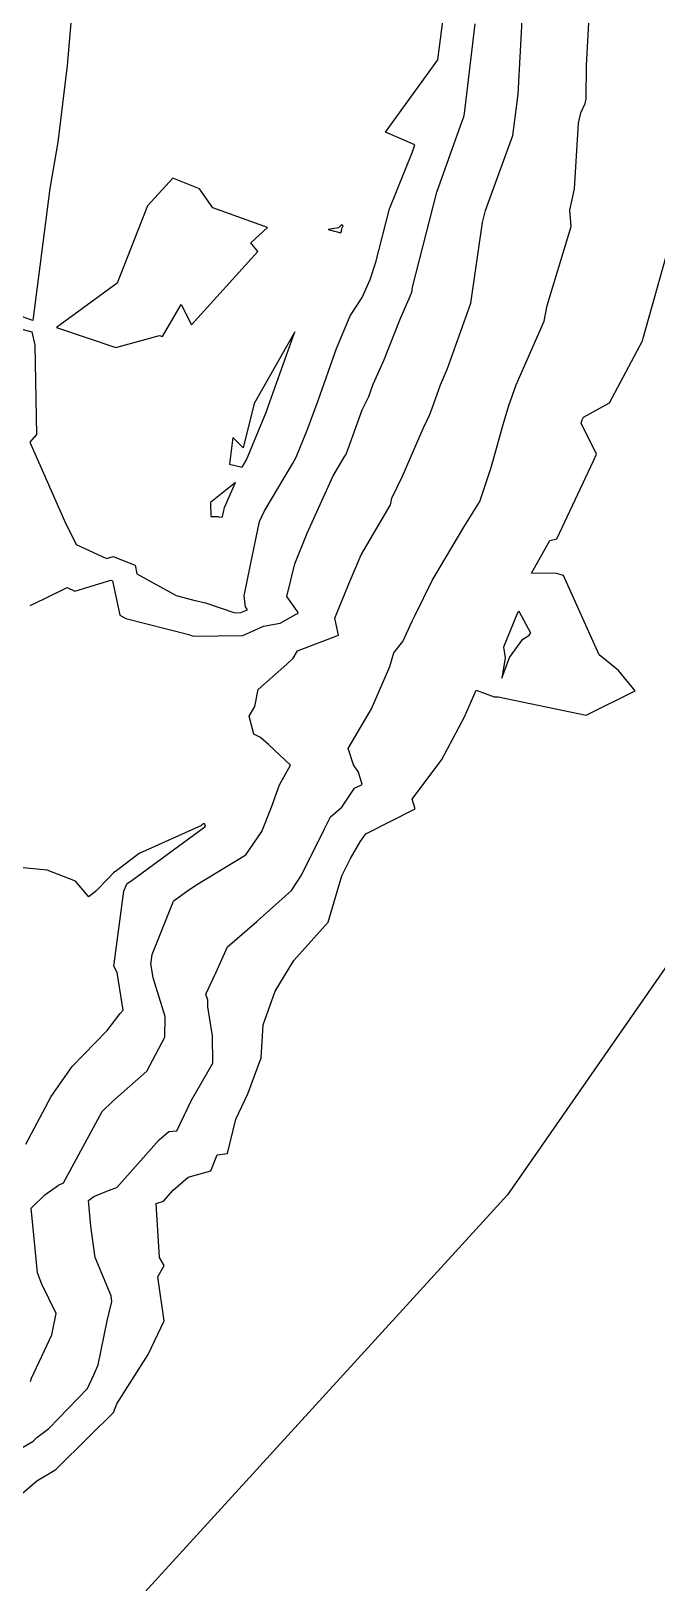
# Model space of a CAD drawing. Header units: metres. Extents: x 517023 to 519141, y 3924953 to 3927827.
# Drawn here: x 517868 to 517943.8, y 3925314.2 to 3925502.1 of the extents above; entities that cross this region are included whole.
import ezdxf

# ---------------------------------------------------------------- set-up
doc = ezdxf.new("R2010")
doc.units = ezdxf.units.M
for name, color, linetype in [('C-TINN-BNDY', 110, 'Continuous'), ('C-TOPO-MAJR', 9, 'Continuous'), ('C-TOPO-MINR', 8, 'Continuous')]:
    doc.layers.add(name, color=color, linetype=linetype)

msp = doc.modelspace()

# ---------------------------------------------------------------- linework, layer by layer
at = {"layer": 'C-TINN-BNDY', "color": 110, "linetype": 'Continuous', "lineweight": -3}
msp.add_polyline3d([(517976.71, 3925747.17, 1022.39), (517951.07, 3925662.25, 1017.79), (517952.27, 3925648.4, 1018.03), (517956.88, 3925614.01, 1018.03), (517957.96, 3925599.34, 1017.98), (517959.48, 3925586.01, 1018.25), (517961.29, 3925561.36, 1018.63), (517973.83, 3925477.76, 1016.95), (517951.59, 3925398.39, 1016.53), (517925.73, 3925361.21, 1016.69), (517859.79, 3925289.01, 1017.15)], dxfattribs=at)
at = {"layer": 'C-TOPO-MAJR', "color": 9, "linetype": 'Continuous', "lineweight": -3, "elevation": 1020}
msp.add_lwpolyline([(517865.35, 3925329.64), (517868.3, 3925331.37), (517868.74, 3925331.83), (517870.2, 3925332.93), (517874.88, 3925337.75), (517875.62, 3925339.42), (517876.18, 3925340.64), (517877.26, 3925345.94), (517877.81, 3925348.3), (517877.72, 3925348.98), (517875.8, 3925353.62), (517875.28, 3925357.4), (517874.98, 3925360.52), (517875.62, 3925360.98), (517877.6, 3925361.8), (517878.43, 3925362.08), (517883.56, 3925367.85), (517884.7, 3925368.86), (517885.69, 3925368.95), (517887.46, 3925372.65), (517890.06, 3925377.15), (517890.02, 3925380.46), (517889.43, 3925383.97), (517889.44, 3925384.77), (517889.21, 3925385.5), (517890.45, 3925388.15), (517891.82, 3925391.23), (517895.35, 3925394.3), (517899.57, 3925398.03), (517900.77, 3925399.88), (517903.54, 3925405.52), (517904.28, 3925406.96), (517905.65, 3925408.14), (517907.21, 3925410.44), (517908.11, 3925410.89), (517907.69, 3925412.37), (517907.07, 3925413.26), (517906.41, 3925415.22), (517909.23, 3925420.05), (517911.47, 3925425.15), (517911.95, 3925426.8), (517913.03, 3925428.19), (517914.16, 3925430.66), (517914.55, 3925431.35), (517916.6, 3925435.56), (517920.56, 3925442.24), (517922.38, 3925445.13), (517923.73, 3925449.23), (517925.2, 3925454.47), (517925.89, 3925456.77), (517926.77, 3925459.24), (517930.17, 3925466.95), (517930.51, 3925468.84), (517933.43, 3925478.4), (517933.27, 3925480.41), (517933.84, 3925482.99), (517934.3, 3925490.91), (517934.6, 3925492.17), (517935.11, 3925493.3), (517935.24, 3925493.88), (517935.28, 3925497.89), (517935.69, 3925505.35)], dxfattribs=at)
at = {"layer": 'C-TOPO-MINR', "color": 8, "linetype": 'Continuous', "lineweight": -3}
for points, elevation in [([(517873.38, 3925509.24), (517872.41, 3925497.9), (517871.28, 3925488.64), (517870.29, 3925483.01), (517868.27, 3925467.03), (517852.73, 3925472.49)], 1026), ([(517867.95, 3925338.62), (517868.11, 3925339), (517870.54, 3925344.27), (517871.06, 3925346.83), (517869.35, 3925350.38), (517868.81, 3925351.75), (517868.38, 3925356.32), (517868.04, 3925359.59), (517869.7, 3925361.22), (517871.37, 3925362.38), (517871.98, 3925362.64), (517876.64, 3925371.3), (517877.93, 3925372.55), (517882.06, 3925376.16), (517884.24, 3925380.3), (517884.26, 3925382.77), (517882.81, 3925387.48), (517882.59, 3925388.96), (517882.53, 3925389.07), (517882.69, 3925390.31), (517885.27, 3925396.75), (517885.38, 3925396.83), (517886.85, 3925397.9), (517887.99, 3925398.68), (517894.05, 3925402.36), (517895.99, 3925405.19), (517897.15, 3925408.14), (517898.11, 3925410.82), (517899.44, 3925413.2), (517896.77, 3925415.72), (517895.8, 3925416.56), (517895.02, 3925416.97), (517894.44, 3925419.13), (517895.11, 3925420.31), (517895.52, 3925422.38), (517898.99, 3925425.45), (517899.77, 3925426.18), (517900.28, 3925427.06), (517905.25, 3925428.94), (517904.8, 3925431), (517906.5, 3925435.15), (517907.98, 3925438.67), (517911.55, 3925444.73), (517911.71, 3925445.55), (517913, 3925448.19), (517915.51, 3925453.96), (517916.33, 3925455.65), (517916.6, 3925456.41), (517917.59, 3925459.26), (517918.44, 3925461.22), (517921.28, 3925469.14), (517922.69, 3925478.92), (517923.06, 3925480.34), (517923.42, 3925481.35), (517926.37, 3925489.45), (517926.78, 3925492.52), (517927.01, 3925494.45), (517927.58, 3925504.92)], 1022), ([(517851.99, 3925469.98), (517868.12, 3925465.66), (517868.49, 3925464.07), (517868.7, 3925453.24), (517867.89, 3925452.33), (517872.1, 3925442.8), (517873.49, 3925439.91), (517877.15, 3925438.21), (517877.99, 3925438.46), (517880.63, 3925437.44), (517880.85, 3925436.39), (517885.59, 3925433.75), (517887.6, 3925433.24), (517889.14, 3925432.86), (517892.72, 3925431.67), (517893.44, 3925431.68), (517894.22, 3925432.03), (517894, 3925432.36), (517893.83, 3925433.72), (517894.61, 3925437.46), (517895.71, 3925442.69), (517896.25, 3925443.92), (517899.67, 3925449.68), (517900.12, 3925450.48), (517901.48, 3925453.76), (517902.78, 3925457.37), (517905, 3925463.63), (517906.68, 3925467.59), (517908.1, 3925469.84), (517909.1, 3925471.99), (517909.77, 3925474.11), (517911.41, 3925480.54), (517914.23, 3925487.46), (517914.51, 3925488.3), (517910.93, 3925489.84), (517917.29, 3925498.58), (517917.93, 3925503.61)], 1026), ([(517867.91, 3925432.53), (517869.7, 3925433.4), (517872.41, 3925434.7), (517873.32, 3925434.28), (517877.71, 3925435.6), (517877.9, 3925435.52), (517878.78, 3925431.38), (517879.52, 3925430.97), (517887.15, 3925429.01), (517887.32, 3925428.96), (517887.72, 3925428.83), (517893.66, 3925428.92), (517896.17, 3925430.04), (517898.21, 3925430.4), (517900.12, 3925431.48), (517900.36, 3925431.57), (517900.3, 3925431.8), (517898.99, 3925433.62), (517899.96, 3925437.57), (517901.45, 3925441.29), (517904.61, 3925448.22), (517906.03, 3925450.62), (517906.13, 3925450.79), (517906.42, 3925451.5), (517908.12, 3925456.22), (517908.18, 3925456.3), (517908.93, 3925457.84), (517909.45, 3925459.32), (517910.75, 3925462.18), (517912.73, 3925467.19), (517913.95, 3925469.98), (517914.13, 3925470.47), (517914.21, 3925471.08), (517917.15, 3925482.59), (517920.08, 3925490.72), (517920.44, 3925491.71), (517920.49, 3925492.08), (517921.79, 3925502.96)], 1024), ([(517865.26, 3925323.6), (517868.72, 3925326.58), (517871.03, 3925327.94), (517875.12, 3925332), (517878.03, 3925334.87), (517878.42, 3925335.89), (517882.2, 3925341.87), (517884.16, 3925345.93), (517883.39, 3925351.27), (517884.17, 3925352.66), (517883.59, 3925353.62), (517883.2, 3925360.14), (517884.08, 3925360.43), (517885.26, 3925361.76), (517887.07, 3925363.36), (517889.78, 3925364.12), (517890.55, 3925366.03), (517891.8, 3925366.21), (517892.82, 3925370.37), (517894.26, 3925373.43), (517895.9, 3925377.78), (517896.15, 3925381.8), (517897.57, 3925385.85), (517899.85, 3925389.56), (517904, 3925394.2), (517905.66, 3925399.8), (517906.7, 3925401.92), (517907.88, 3925403.93), (517908.55, 3925404.91), (517914.52, 3925407.92), (517914.19, 3925409.11), (517917.77, 3925413.89), (517920.52, 3925419.07), (517921.93, 3925422.31), (517924.08, 3925421.48), (517924.19, 3925421.49), (517924.59, 3925421.48), (517935.25, 3925419.27), (517941.17, 3925422.23), (517939.16, 3925424.69), (517936.8, 3925426.57), (517932.51, 3925436.16), (517931.65, 3925436.41), (517928.6, 3925436.46), (517930.83, 3925440.4), (517931.7, 3925440.63), (517936.12, 3925450.04), (517936.48, 3925450.84), (517934.64, 3925454.6), (517934.76, 3925455), (517934.91, 3925455.35), (517938.08, 3925457.07), (517942.05, 3925464.58), (517942.14, 3925464.91), (517945.96, 3925478.54)], 1018), ([(517867.4, 3925367.34), (517870.47, 3925373.09), (517873.03, 3925376.73), (517877.27, 3925381.1), (517878.81, 3925383.15), (517879.18, 3925383.54), (517878.48, 3925388.12), (517878.07, 3925388.9), (517879.26, 3925397.94), (517879.62, 3925398.85), (517880.28, 3925399.28), (517888.91, 3925405.61), (517889.08, 3925405.72), (517889.15, 3925405.84), (517889.03, 3925406.17), (517888.72, 3925406.05), (517888.67, 3925405.92), (517881.11, 3925402.53), (517878.42, 3925400.48), (517878.02, 3925400.18), (517877.38, 3925399.48), (517875.86, 3925397.94), (517875.03, 3925397.29), (517873.4, 3925399.19), (517869.98, 3925400.5), (517864.59, 3925401.04)], 1024)]:
    msp.add_lwpolyline(points, dxfattribs=dict(at, elevation=elevation))
for points, elevation in [([(517894.66, 3925476.45), (517896.65, 3925478.29), (517890.06, 3925480.67), (517888.42, 3925482.97), (517885.22, 3925484.26), (517882.14, 3925480.91), (517878.46, 3925471.57), (517871.12, 3925466.2), (517878.28, 3925463.79), (517883.6, 3925465.22), (517883.93, 3925465.1), (517886.19, 3925468.99), (517887.44, 3925466.51), (517895.47, 3925475.38), (517894.66, 3925476.45)], 1026), ([(517905.67, 3925478.18), (517905.81, 3925478.51), (517905.63, 3925478.6), (517905.24, 3925478.25), (517904, 3925478.06), (517905.53, 3925477.67), (517905.6, 3925477.91), (517905.67, 3925478.18)], 1028), ([(517894.1, 3925450.16), (517896.53, 3925456.02), (517896.76, 3925456.64), (517899.95, 3925465.65), (517895.04, 3925456.98), (517893.72, 3925451.62), (517892.48, 3925452.89), (517892.06, 3925449.66), (517893.6, 3925449.27), (517894.1, 3925450.16)], 1028), ([(517890.63, 3925443.3), (517890.9, 3925443.25), (517891.23, 3925443.28), (517891.47, 3925444.41), (517892.78, 3925447.41), (517889.77, 3925445.01), (517889.79, 3925443.3), (517890.63, 3925443.3)], 1028), ([(517928.31, 3925428.9), (517928.55, 3925429.21), (517927.12, 3925431.8), (517926.93, 3925431.67), (517925.22, 3925427.5), (517925.45, 3925426.2), (517925.04, 3925423.74), (517925.95, 3925426.26), (517927.56, 3925428.46), (517928.31, 3925428.9)], 1018)]:
    msp.add_lwpolyline(points, close=True, dxfattribs=dict(at, elevation=elevation))

doc.saveas('drawing.dxf')
